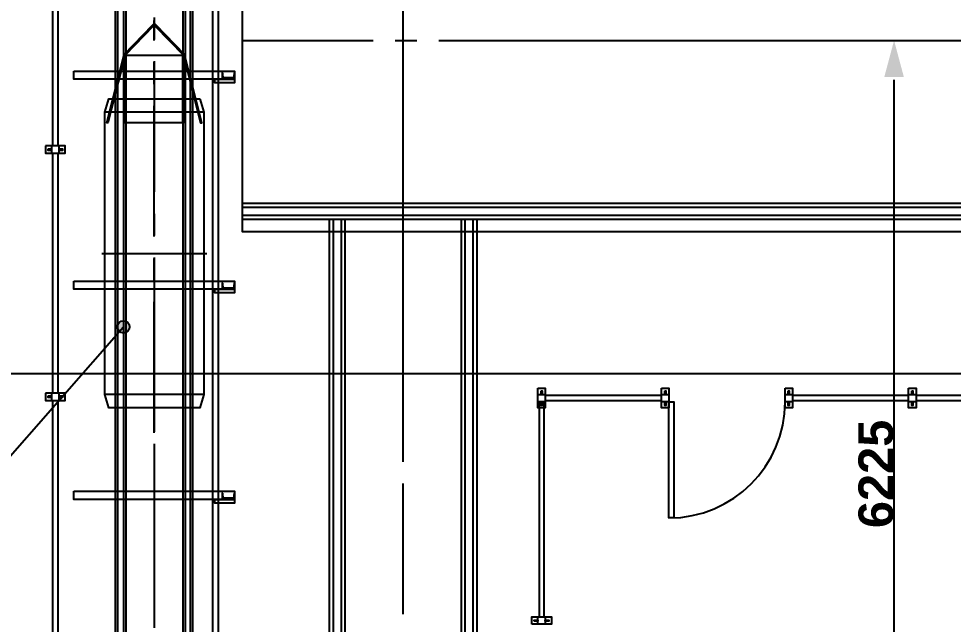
# Model space of a CAD drawing. Extents: x -115306 to 97263, y 46189 to 262006.
# Drawn here: x -42205 to -34643, y 249362 to 254262 of the extents above; entities that cross this region are included whole.
import ezdxf

# ---------------------------------------------------------------- set-up
doc = ezdxf.new("R2010")
doc.units = 0
doc.header["$LTSCALE"] = 508
doc.header["$PDMODE"] = 1
doc.header["$PDSIZE"] = -2
doc.linetypes.add('STYLE_06', pattern=[3.125, 2.083359, -0.347214, 0.347214, -0.347214])
doc.layers.get('0').update_dxf_attribs({"linetype": 'CONTINUOUS'})
doc.layers.get('DEFPOINTS').update_dxf_attribs({"linetype": 'CONTINUOUS'})
doc.layers.add('CERCHAS', color=211, linetype='CONTINUOUS')
doc.layers.add('INSTALACION_NUEVA', color=7, linetype='CONTINUOUS')
doc.styles.add('ARIAL-B', font='arialbd.ttf')
doc.dimstyles.new('ISO', dxfattribs={"dimtxt": 282.222222, "dimasz": 317.5, "dimexe": 200, "dimexo": 0, "dimgap": 1, "dimtad": 1, "dimdec": 1, "dimzin": 15, "dimdsep": 46, "dimtxsty": 'ARIAL-B', "dimblk": 'VW_FILLEDARROW', "dimcen": 0, "dimadec": 0, "dimazin": 0, "dimtfac": 1, "dimtdec": 1, "dimtix": 1, "dimtmove": 0, "dimatfit": 0, "dimldrblk": 'VW_FILLEDARROW', "dimfxl": 1, "dimtolj": 1, "dimtzin": 15, "dimarcsym": 0})

# ---------------------------------------------------------------- blocks, each defined once
blk = doc.blocks.new('*U123')
at = {"layer": 'INSTALACION_NUEVA', "color": 4, "linetype": 'Continuous'}
for points in [[(52970.7, 28791), (-16939.3, 28791), (-16939.3, 28921), (52970.7, 28921)], [(52970.7, 28823), (-16939.3, 28823), (-16939.3, 28889), (52970.7, 28889)]]:
    blk.add_lwpolyline(points, close=True, dxfattribs=at)
blk = doc.blocks.new('*U125')
at = {"layer": 'INSTALACION_NUEVA', "color": 4, "linetype": 'STYLE_06'}
blk.add_line((-16939.3, 30239), (52970.7, 30239), dxfattribs=at)
at = {"layer": 'INSTALACION_NUEVA', "color": 1, "linetype": 'Continuous'}
blk.add_lwpolyline([(-16939.3, 32039), (52970.7, 32039), (52970.7, 28689), (-16939.3, 28689)], close=True, dxfattribs=at)
at = {"layer": 'INSTALACION_NUEVA', "color": 4}
blk.add_blockref('*U123', (0, 0), dxfattribs=at)
blk = doc.blocks.new('VW_FILLEDARROW')
at = {"color": 0}
blk.add_solid([(0, 0), (-0.93, -0.249), (-0.93, 0.249)], dxfattribs=at)
blk = doc.blocks.new('*D1748')
at = {"layer": 'DEFPOINTS', "color": 0, "linetype": 'Continuous'}
for p in [(-39094.5, 254536.4), (-39094.5, 250680.5), (-26144.5, 250680.5)]:
    blk.add_point(p, dxfattribs=at)
at = {"layer": 'INSTALACION_NUEVA', "color": 0, "linetype": 'Continuous', "lineweight": -2}
for p, q in [((-39094.5, 250680.5), (-39094.5, 254736.4)), ((-26144.5, 250680.5), (-26144.5, 254736.4)), ((-26462, 254536.4), (-38777, 254536.4))]:
    blk.add_line(p, q, dxfattribs=at)
at = {"layer": 'INSTALACION_NUEVA', "color": 0, "linetype": 'Continuous', "lineweight": -2, "xscale": 317.5, "yscale": 317.5, "zscale": 317.5, "rotation": 180}
blk.add_blockref('VW_FILLEDARROW', (-39094.5, 254536.4), dxfattribs=at)
at = {"layer": 'INSTALACION_NUEVA', "color": 0, "linetype": 'Continuous', "lineweight": -2, "xscale": 317.5, "yscale": 317.5, "zscale": 317.5}
blk.add_blockref('VW_FILLEDARROW', (-26144.5, 254536.4), dxfattribs=at)
at = {"layer": 'INSTALACION_NUEVA', "color": 0, "linetype": 'Continuous', "insert": (-32619.5, 254681.6), "char_height": 282.22, "attachment_point": 5, "style": 'ARIAL-B'}
blk.add_mtext('\\A1;12950', dxfattribs=at)
blk = doc.blocks.new('*U263')
at = {"layer": 'INSTALACION_NUEVA', "color": 4, "linetype": 'Continuous'}
for points in [[(-17965.8, 31658.7), (-17883.8, 31658.7), (-17883.8, 22158.7), (-17965.8, 22158.7)], [(-17946.8, 31658.7), (-17902.8, 31658.7), (-17902.8, 22158.7), (-17946.8, 22158.7)]]:
    blk.add_lwpolyline(points, close=True, dxfattribs=at)
blk = doc.blocks.new('*U264')
at = {"layer": 'INSTALACION_NUEVA', "color": 4, "linetype": 'Continuous'}
for points in [[(-17339.8, 31658.7), (-17421.8, 31658.7), (-17421.8, 22158.7), (-17339.8, 22158.7)], [(-17358.8, 31658.7), (-17402.8, 31658.7), (-17402.8, 22158.7), (-17358.8, 22158.7)]]:
    blk.add_lwpolyline(points, close=True, dxfattribs=at)
blk = doc.blocks.new('*U267')
at = {"layer": 'INSTALACION_NUEVA', "color": 4, "linetype": 'STYLE_06'}
blk.add_line((-17652.8, 31658.7), (-17652.8, 22158.7), dxfattribs=at)
at = {"layer": 'INSTALACION_NUEVA', "color": 4, "linetype": 'Continuous'}
blk.add_lwpolyline([(-17182.8, 24808.7), (-17132.8, 24808.7), (-17132.8, 31658.7), (-17182.8, 31658.7)], close=True, dxfattribs=at)
at = {"layer": 'INSTALACION_NUEVA', "color": 7, "linetype": 'Continuous'}
for points in [[(-18302.8, 29991.7), (-17002.8, 29991.7), (-17002.8, 29925.7), (-18302.8, 29925.7)], [(-17002.8, 29925.7), (-17002.8, 29975.7), (-17003.3, 29975.7), (-17003.6, 29975.7), (-17003.9, 29975.6), (-17004.2, 29975.5), (-17004.5, 29975.4), (-17004.8, 29975.2), (-17005.1, 29975), (-17005.4, 29974.7), (-17005.6, 29974.5), (-17005.9, 29974.2), (-17006.1, 29973.8), (-17006.3, 29973.5), (-17006.5, 29973.1), (-17006.6, 29972.7), (-17006.7, 29972.2), (-17006.8, 29971.8), (-17006.9, 29971.4), (-17008.5, 29955.8), (-17009.8, 29942.8), (-17009.9, 29942.1), (-17010.1, 29941.4), (-17010.3, 29940.7), (-17010.5, 29940.1), (-17010.8, 29939.4), (-17011.1, 29938.8), (-17011.4, 29938.3), (-17011.8, 29937.8), (-17012.2, 29937.4), (-17012.7, 29937), (-17013.1, 29936.6), (-17013.6, 29936.3), (-17014.1, 29936.1), (-17014.6, 29936), (-17015.1, 29935.9), (-17015.6, 29935.8), (-17052.8, 29935.8), (-17089.9, 29935.8), (-17090.4, 29935.9), (-17091, 29936), (-17091.5, 29936.1), (-17092, 29936.3), (-17092.4, 29936.6), (-17092.9, 29937), (-17093.3, 29937.4), (-17093.7, 29937.8), (-17094.1, 29938.3), (-17094.5, 29938.8), (-17094.8, 29939.4), (-17095.1, 29940.1), (-17095.3, 29940.7), (-17095.5, 29941.4), (-17095.6, 29942.1), (-17095.7, 29942.8), (-17097.1, 29955.8), (-17098.7, 29971.4), (-17098.7, 29971.8), (-17098.8, 29972.2), (-17099, 29972.7), (-17099.1, 29973.1), (-17099.3, 29973.5), (-17099.5, 29973.8), (-17099.7, 29974.2), (-17099.9, 29974.5), (-17100.2, 29974.7), (-17100.4, 29975), (-17100.7, 29975.2), (-17101, 29975.4), (-17101.3, 29975.5), (-17101.6, 29975.6), (-17102, 29975.7), (-17102.3, 29975.7), (-17102.8, 29975.7), (-17102.8, 29925.7), (-17002.8, 29925.7)], [(-17162.8, 29925.7), (-17002.8, 29925.7), (-17002.8, 29895.7), (-17162.8, 29895.7)], [(-18302.8, 28291.7), (-17002.8, 28291.7), (-17002.8, 28225.7), (-18302.8, 28225.7)], [(-17162.8, 28225.7), (-17002.8, 28225.7), (-17002.8, 28195.7), (-17162.8, 28195.7)], [(-17002.8, 28225.7), (-17002.8, 28275.7), (-17003.3, 28275.7), (-17003.6, 28275.7), (-17003.9, 28275.6), (-17004.2, 28275.5), (-17004.5, 28275.4), (-17004.8, 28275.2), (-17005.1, 28275), (-17005.4, 28274.7), (-17005.6, 28274.5), (-17005.9, 28274.2), (-17006.1, 28273.8), (-17006.3, 28273.5), (-17006.5, 28273.1), (-17006.6, 28272.7), (-17006.7, 28272.2), (-17006.8, 28271.8), (-17006.9, 28271.4), (-17008.5, 28255.8), (-17009.8, 28242.8), (-17009.9, 28242.1), (-17010.1, 28241.4), (-17010.3, 28240.7), (-17010.5, 28240.1), (-17010.8, 28239.4), (-17011.1, 28238.8), (-17011.4, 28238.3), (-17011.8, 28237.8), (-17012.2, 28237.4), (-17012.7, 28237), (-17013.1, 28236.6), (-17013.6, 28236.3), (-17014.1, 28236.1), (-17014.6, 28236), (-17015.1, 28235.9), (-17015.6, 28235.8), (-17052.8, 28235.8), (-17089.9, 28235.8), (-17090.4, 28235.9), (-17091, 28236), (-17091.5, 28236.1), (-17092, 28236.3), (-17092.4, 28236.6), (-17092.9, 28237), (-17093.3, 28237.4), (-17093.7, 28237.8), (-17094.1, 28238.3), (-17094.5, 28238.8), (-17094.8, 28239.4), (-17095.1, 28240.1), (-17095.3, 28240.7), (-17095.5, 28241.4), (-17095.6, 28242.1), (-17095.7, 28242.8), (-17097.1, 28255.8), (-17098.7, 28271.4), (-17098.7, 28271.8), (-17098.8, 28272.2), (-17099, 28272.7), (-17099.1, 28273.1), (-17099.3, 28273.5), (-17099.5, 28273.8), (-17099.7, 28274.2), (-17099.9, 28274.5), (-17100.2, 28274.7), (-17100.4, 28275), (-17100.7, 28275.2), (-17101, 28275.4), (-17101.3, 28275.5), (-17101.6, 28275.6), (-17102, 28275.7), (-17102.3, 28275.7), (-17102.8, 28275.7), (-17102.8, 28225.7), (-17002.8, 28225.7)], [(-18302.8, 26591.7), (-17002.8, 26591.7), (-17002.8, 26525.7), (-18302.8, 26525.7)], [(-17002.8, 26525.7), (-17002.8, 26575.7), (-17003.3, 26575.7), (-17003.6, 26575.7), (-17003.9, 26575.6), (-17004.2, 26575.5), (-17004.5, 26575.4), (-17004.8, 26575.2), (-17005.1, 26575), (-17005.4, 26574.7), (-17005.6, 26574.5), (-17005.9, 26574.2), (-17006.1, 26573.8), (-17006.3, 26573.5), (-17006.5, 26573.1), (-17006.6, 26572.7), (-17006.7, 26572.2), (-17006.8, 26571.8), (-17006.9, 26571.4), (-17008.5, 26555.8), (-17009.8, 26542.8), (-17009.9, 26542.1), (-17010.1, 26541.4), (-17010.3, 26540.7), (-17010.5, 26540.1), (-17010.8, 26539.4), (-17011.1, 26538.8), (-17011.4, 26538.3), (-17011.8, 26537.8), (-17012.2, 26537.4), (-17012.7, 26537), (-17013.1, 26536.6), (-17013.6, 26536.3), (-17014.1, 26536.1), (-17014.6, 26536), (-17015.1, 26535.9), (-17015.6, 26535.8), (-17052.8, 26535.8), (-17089.9, 26535.8), (-17090.4, 26535.9), (-17091, 26536), (-17091.5, 26536.1), (-17092, 26536.3), (-17092.4, 26536.6), (-17092.9, 26537), (-17093.3, 26537.4), (-17093.7, 26537.8), (-17094.1, 26538.3), (-17094.5, 26538.8), (-17094.8, 26539.4), (-17095.1, 26540.1), (-17095.3, 26540.7), (-17095.5, 26541.4), (-17095.6, 26542.1), (-17095.7, 26542.8), (-17097.1, 26555.8), (-17098.7, 26571.4), (-17098.7, 26571.8), (-17098.8, 26572.2), (-17099, 26572.7), (-17099.1, 26573.1), (-17099.3, 26573.5), (-17099.5, 26573.8), (-17099.7, 26574.2), (-17099.9, 26574.5), (-17100.2, 26574.7), (-17100.4, 26575), (-17100.7, 26575.2), (-17101, 26575.4), (-17101.3, 26575.5), (-17101.6, 26575.6), (-17102, 26575.7), (-17102.3, 26575.7), (-17102.8, 26575.7), (-17102.8, 26525.7), (-17002.8, 26525.7)], [(-17162.8, 26525.7), (-17002.8, 26525.7), (-17002.8, 26495.7), (-17162.8, 26495.7)]]:
    blk.add_lwpolyline(points, close=True, dxfattribs=at)
at = {"layer": 'INSTALACION_NUEVA', "color": 4}
for name in ['*U263', '*U264']:
    blk.add_blockref(name, (0, 0), dxfattribs=at)
blk = doc.blocks.new('*U268')
at = {"layer": 'INSTALACION_NUEVA', "color": 7, "linetype": 'Continuous'}
blk.add_lwpolyline([(-17285.2, 29766), (-17252.8, 29658), (-17252.8, 28516), (-17252.8, 27374), (-17285.2, 27266), (-18020.4, 27266), (-18052.8, 27374), (-18052.8, 28516), (-18052.8, 29658), (-18020.4, 29766)], close=True, dxfattribs=at)
blk = doc.blocks.new('*U269')
at = {"layer": 'INSTALACION_NUEVA', "color": 4, "linetype": 'STYLE_06'}
for p, q in [((-17652.8, 27064.3), (-17652.8, 30401.1)), ((-18077.8, 28516), (-17227.8, 28516))]:
    blk.add_line(p, q, dxfattribs=at)
at = {"layer": 'INSTALACION_NUEVA', "color": 7, "linetype": 'Continuous'}
for p, q in [((-17252.8, 29658), (-18052.8, 29658)), ((-17252.8, 27374), (-18052.8, 27374))]:
    blk.add_line(p, q, dxfattribs=at)
at = {"layer": 'INSTALACION_NUEVA', "color": 4, "linetype": 'Continuous'}
for points in [[(-17897.8, 30126.1), (-17667.9, 30362.8), (-17659.9, 30371), (-17652.8, 30364), (-17660.7, 30355.8), (-17888.8, 30121), (-18027.6, 29571), (-18037.9, 29571)], [(-17407.7, 30126.1), (-17637.7, 30362.8), (-17645.6, 30371), (-17652.8, 30364), (-17644.8, 30355.8), (-17416.8, 30121), (-17277.9, 29571), (-17267.6, 29571)]]:
    blk.add_lwpolyline(points, close=True, dxfattribs=at)
at = {"layer": 'INSTALACION_NUEVA', "color": 7, "linetype": 'Continuous'}
for points in [[(-17416.8, 30121), (-17416.8, 29571), (-17888.8, 29571), (-17888.8, 30121)], [(-17888.8, 30121), (-17888.8, 29571), (-17882.8, 29571), (-17882.8, 30121)], [(-17416.8, 30121), (-17416.8, 29571), (-17422.8, 29571), (-17422.8, 30121)]]:
    blk.add_lwpolyline(points, close=True, dxfattribs=at)
at = {"layer": 'INSTALACION_NUEVA', "color": 7}
blk.add_blockref('*U268', (0, 0), dxfattribs=at)
blk = doc.blocks.new('*U272')
at = {"layer": 'INSTALACION_NUEVA', "color": 4}
for name in ['*U267', '*U269']:
    blk.add_blockref(name, (0, 0), dxfattribs=at)
blk = doc.blocks.new('*U132')
at = {"layer": 'INSTALACION_NUEVA', "color": 5, "linetype": 'Continuous'}
for points in [[(-18533.5, 27386), (-18533.5, 27326), (-18373.5, 27326), (-18373.5, 27386)], [(-18483.5, 27386), (-18483.5, 27326), (-18423.5, 27326), (-18423.5, 27386)], [(-18513.5, 27360), (-18513.5, 27352), (-18483.5, 27352), (-18483.5, 27360)], [(-18423.5, 27360), (-18423.5, 27352), (-18393.5, 27352), (-18393.5, 27360)]]:
    blk.add_lwpolyline(points, close=True, dxfattribs=at)
blk = doc.blocks.new('*U134')
at = {"layer": 'INSTALACION_NUEVA', "color": 5, "linetype": 'Continuous'}
for points in [[(-18533.5, 29386), (-18533.5, 29326), (-18373.5, 29326), (-18373.5, 29386)], [(-18513.5, 29360), (-18513.5, 29352), (-18483.5, 29352), (-18483.5, 29360)], [(-18483.5, 29386), (-18483.5, 29326), (-18423.5, 29326), (-18423.5, 29386)], [(-18423.5, 29360), (-18423.5, 29352), (-18393.5, 29352), (-18393.5, 29360)]]:
    blk.add_lwpolyline(points, close=True, dxfattribs=at)
blk = doc.blocks.new('*U139')
at = {"layer": 'INSTALACION_NUEVA', "color": 5, "linetype": 'Continuous'}
for points in [[(-18433.5, 31326), (-18433.5, 29386), (-18473.5, 29386), (-18473.5, 31326)], [(-18433.5, 29326), (-18433.5, 27386), (-18473.5, 27386), (-18473.5, 29326)], [(-18433.5, 27326), (-18433.5, 25386), (-18473.5, 25386), (-18473.5, 27326)]]:
    blk.add_lwpolyline(points, close=True, dxfattribs=at)
at = {"layer": 'INSTALACION_NUEVA', "color": 4}
for name in ['*U134', '*U132']:
    blk.add_blockref(name, (0, 0), dxfattribs=at)
blk = doc.blocks.new('*U203')
at = {"layer": 'INSTALACION_NUEVA', "color": 4, "linetype": 'Continuous'}
for points in [[(-15041.3, 22489), (-15041.3, 28789), (-15171.3, 28789), (-15171.3, 22489)], [(-15073.3, 22489), (-15073.3, 28789), (-15139.3, 28789), (-15139.3, 22489)]]:
    blk.add_lwpolyline(points, close=True, dxfattribs=at)
blk = doc.blocks.new('*U204')
at = {"layer": 'INSTALACION_NUEVA', "color": 4, "linetype": 'Continuous'}
for points in [[(-16107.3, 22489), (-16107.3, 28789), (-16237.3, 28789), (-16237.3, 22489)], [(-16139.3, 22489), (-16139.3, 28789), (-16205.3, 28789), (-16205.3, 22489)]]:
    blk.add_lwpolyline(points, close=True, dxfattribs=at)
blk = doc.blocks.new('*U205')
at = {"layer": 'INSTALACION_NUEVA', "color": 4}
for name in ['*U204', '*U203']:
    blk.add_blockref(name, (0, 0), dxfattribs=at)
blk = doc.blocks.new('*D1752')
at = {"layer": 'DEFPOINTS', "color": 0, "linetype": 'Continuous'}
for p in [(-38034.6, 254086.4), (-35122.6, 254086.4), (-37096.2, 247861.4)]:
    blk.add_point(p, dxfattribs=at)
at = {"layer": 'INSTALACION_NUEVA', "color": 0, "linetype": 'Continuous', "lineweight": -2}
for p, q in [((-38034.6, 254086.4), (-34922.6, 254086.4)), ((-35122.6, 248178.9), (-35122.6, 253768.9)), ((-37096.2, 247861.4), (-34922.6, 247861.4))]:
    blk.add_line(p, q, dxfattribs=at)
at = {"layer": 'INSTALACION_NUEVA', "color": 0, "linetype": 'Continuous', "lineweight": -2, "xscale": 317.5, "yscale": 317.5, "zscale": 317.5}
for p, rotation in [((-35122.6, 254086.4), 90), ((-35122.6, 247861.4), 270)]:
    blk.add_blockref('VW_FILLEDARROW', p, dxfattribs=dict(at, rotation=rotation))
at = {"layer": 'INSTALACION_NUEVA', "color": 0, "linetype": 'Continuous', "insert": (-35267.7, 250578.8), "char_height": 282.22, "attachment_point": 5, "rotation": 90, "style": 'ARIAL-B'}
blk.add_mtext('\\A1;6225', dxfattribs=at)
blk = doc.blocks.new('*U691')
at = {"layer": 'INSTALACION_NUEVA', "color": 5, "linetype": 'Continuous'}
for points in [[(-13549.4, 27424.8), (-13489.4, 27424.8), (-13489.4, 27264.8), (-13549.4, 27264.8)], [(-13549.4, 27374.8), (-13489.4, 27374.8), (-13489.4, 27314.8), (-13549.4, 27314.8)], [(-13523.4, 27404.8), (-13515.4, 27404.8), (-13515.4, 27374.8), (-13523.4, 27374.8)], [(-13523.4, 27314.8), (-13515.4, 27314.8), (-13515.4, 27284.8), (-13523.4, 27284.8)]]:
    blk.add_lwpolyline(points, close=True, dxfattribs=at)
blk = doc.blocks.new('*U694')
at = {"layer": 'INSTALACION_NUEVA', "color": 5, "linetype": 'Continuous'}
for points in [[(-12549.4, 27424.8), (-12489.4, 27424.8), (-12489.4, 27264.8), (-12549.4, 27264.8)], [(-12549.4, 27374.8), (-12489.4, 27374.8), (-12489.4, 27314.8), (-12549.4, 27314.8)], [(-12523.4, 27404.8), (-12515.4, 27404.8), (-12515.4, 27374.8), (-12523.4, 27374.8)], [(-12523.4, 27314.8), (-12515.4, 27314.8), (-12515.4, 27284.8), (-12523.4, 27284.8)]]:
    blk.add_lwpolyline(points, close=True, dxfattribs=at)
blk = doc.blocks.new('*U695')
at = {"layer": 'INSTALACION_NUEVA', "color": 5, "linetype": 'Continuous'}
for points in [[(-14549.4, 27424.8), (-14489.4, 27424.8), (-14489.4, 27264.8), (-14549.4, 27264.8)], [(-14549.4, 27374.8), (-14489.4, 27374.8), (-14489.4, 27314.8), (-14549.4, 27314.8)], [(-14523.4, 27404.8), (-14515.4, 27404.8), (-14515.4, 27374.8), (-14523.4, 27374.8)], [(-14523.4, 27314.8), (-14515.4, 27314.8), (-14515.4, 27284.8), (-14523.4, 27284.8)]]:
    blk.add_lwpolyline(points, close=True, dxfattribs=at)
blk = doc.blocks.new('*U696')
at = {"layer": 'INSTALACION_NUEVA', "color": 5, "linetype": 'Continuous'}
for points in [[(-14599.4, 25514.8), (-14599.4, 25574.8), (-14439.4, 25574.8), (-14439.4, 25514.8)], [(-14549.4, 25514.8), (-14549.4, 25574.8), (-14489.4, 25574.8), (-14489.4, 25514.8)], [(-14579.4, 25540.8), (-14579.4, 25548.8), (-14549.4, 25548.8), (-14549.4, 25540.8)], [(-14489.4, 25540.8), (-14489.4, 25548.8), (-14459.4, 25548.8), (-14459.4, 25540.8)]]:
    blk.add_lwpolyline(points, close=True, dxfattribs=at)
blk = doc.blocks.new('*U697')
at = {"layer": 'INSTALACION_NUEVA', "color": 5, "linetype": 'Continuous'}
blk.add_lwpolyline([(-13489.4, 27314.8), (-13449.4, 27314.8), (-13449.4, 26374.8), (-13489.4, 26374.8)], close=True, dxfattribs=at)
at = {"layer": 'INSTALACION_NUEVA', "color": 4, "linetype": 'Continuous'}
blk.add_arc((-13489.4, 27314.8), 940, 270, 0, dxfattribs=at)
blk = doc.blocks.new('*U700')
at = {"layer": 'INSTALACION_NUEVA', "color": 5, "linetype": 'Continuous'}
for points in [[(-11549.4, 27424.8), (-11489.4, 27424.8), (-11489.4, 27264.8), (-11549.4, 27264.8)], [(-11549.4, 27374.8), (-11489.4, 27374.8), (-11489.4, 27314.8), (-11549.4, 27314.8)], [(-11523.4, 27404.8), (-11515.4, 27404.8), (-11515.4, 27374.8), (-11523.4, 27374.8)], [(-11523.4, 27314.8), (-11515.4, 27314.8), (-11515.4, 27284.8), (-11523.4, 27284.8)]]:
    blk.add_lwpolyline(points, close=True, dxfattribs=at)
blk = doc.blocks.new('*U701')
at = {"layer": 'INSTALACION_NUEVA', "color": 5, "linetype": 'Continuous'}
for points in [[(-14499.4, 25574.8), (-14499.4, 27314.8), (-14539.4, 27314.8), (-14539.4, 25574.8)], [(-14489.4, 27324.8), (-13549.4, 27324.8), (-13549.4, 27364.8), (-14489.4, 27364.8)], [(-12489.4, 27324.8), (-11549.4, 27324.8), (-11549.4, 27364.8), (-12489.4, 27364.8)], [(-11489.4, 27324.8), (-9549.4, 27324.8), (-9549.4, 27364.8), (-11489.4, 27364.8)]]:
    blk.add_lwpolyline(points, close=True, dxfattribs=at)
at = {"layer": 'INSTALACION_NUEVA', "color": 4}
for name in ['*U695', '*U691', '*U694', '*U700', '*U696']:
    blk.add_blockref(name, (0, 0), dxfattribs=at)
at = {"layer": 'INSTALACION_NUEVA', "color": 7}
blk.add_blockref('*U697', (0, 0), dxfattribs=at)

msp = doc.modelspace()

# ---------------------------------------------------------------- hatches: boundary and pattern name
at = {"layer": 'INSTALACION_NUEVA', "linetype": 'Continuous'}
h = msp.add_hatch(color=4, dxfattribs=at)
edge = h.paths.add_edge_path()
edge.add_arc((-41357.99, 251768.55), 50, 0, 360)

# ---------------------------------------------------------------- linework, layer by layer
at = {"layer": 'CERCHAS', "linetype": 'Continuous'}
msp.add_line((-27408.57, 251388.69), (-48408.57, 251388.68), dxfattribs=at)
at = {"layer": 'INSTALACION_NUEVA', "color": 4, "linetype": 'STYLE_06'}
for p, q in [((-39094.54, 233567.99), (-39094.54, 252184.13)), ((-41107.99, 252056.44), (-41107.99, 238385.43))]:
    msp.add_line(p, q, dxfattribs=at)
at = {"layer": 'INSTALACION_NUEVA', "color": 4, "linetype": 'Continuous'}
msp.add_line((-42926.24, 249980.32), (-41357.99, 251768.55), dxfattribs=at)
msp.add_circle((-41357.99, 251768.55), 50, dxfattribs=at)

# ---------------------------------------------------------------- block references
at = {"layer": 'INSTALACION_NUEVA', "color": 4}
for name in ['*U272', '*U125']:
    msp.add_blockref(name, (-23455.21, 223847.38), dxfattribs=at)
at = {"layer": 'INSTALACION_NUEVA', "color": 7}
for name in ['*U139', '*U701']:
    msp.add_blockref(name, (-23455.21, 223847.38), dxfattribs=at)
at = {"layer": 'INSTALACION_NUEVA', "color": 1}
msp.add_blockref('*U205', (-23455.21, 223847.38), dxfattribs=at)

# ---------------------------------------------------------------- dimensions: what is measured, and where the dimension line sits
at = {"layer": 'INSTALACION_NUEVA', "color": 4, "linetype": 'Continuous'}
dim = msp.add_aligned_dim(p1=(-26144.5, 250680.48), p2=(-39094.54, 250680.48), distance=-3855.95, dimstyle='ISO', override={"dimgap": 1, "dimpost": '<>', "dimtxsty": 'ARIAL-B'}, dxfattribs=at)
dim.commit()
dim.dimension.update_dxf_attribs({"geometry": '*D1748', "text_midpoint": (-32619.52, 254681.62)})
dim = msp.add_linear_dim(base=(-35122.64, 254086.43), p1=(-37096.21, 247861.43), p2=(-38034.57, 254086.43), angle=90, dimstyle='ISO', override={"dimgap": 1, "dimpost": '<>', "dimtxsty": 'ARIAL-B'}, dxfattribs=at)
dim.commit()
dim.dimension.update_dxf_attribs({"geometry": '*D1752', "text_midpoint": (-35122.64, 250578.81), "dimtype": 160})

doc.saveas('drawing.dxf')
